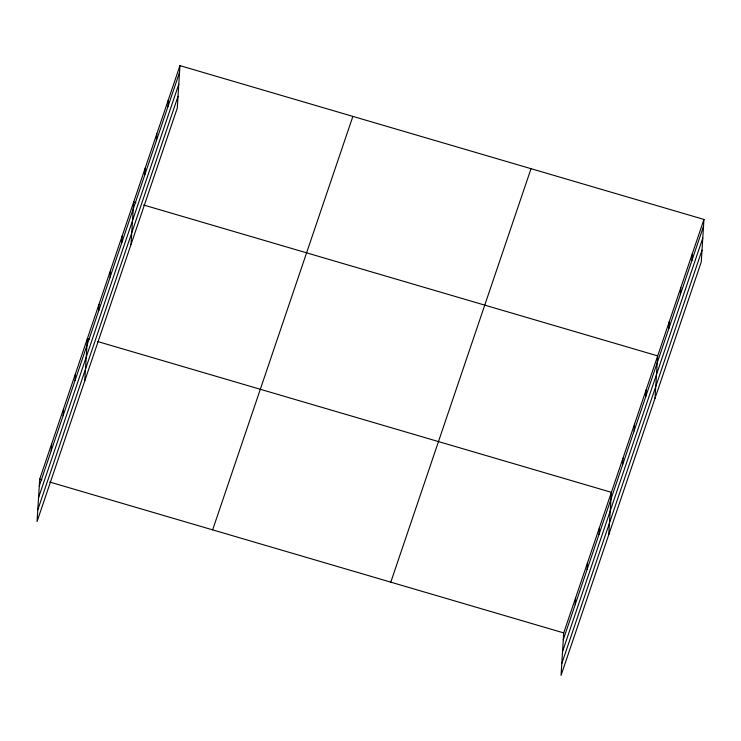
<?xml version="1.0" encoding="UTF-8"?>
<svg xmlns="http://www.w3.org/2000/svg" width="741" height="741" viewBox="0 0 741 741"><rect width="100%" height="100%" fill="white"/><g stroke="black" fill="none" stroke-linecap="round" stroke-linejoin="round"><path stroke-width="1.11" d="M179.952 65.634L39.718 479.103L37.05 521.562L177.284 108.084L179.952 65.634L703.95 219.438L701.282 261.897L561.048 675.366L563.716 632.916L703.95 219.438M51.212 450.806L51.638 443.961M63.133 415.655L63.559 408.819M75.054 380.513L75.48 373.668M84.733 380.976L87.401 338.526L89.615 339.174M98.544 311.257L98.97 304.412M110.113 277.143L110.539 270.298M121.681 243.029L122.108 236.194M131.009 244.53L133.676 202.08L135.899 202.728M144.819 174.811L145.245 167.966M156.388 140.697L156.814 133.852M167.957 106.584L168.383 99.748M575.201 604.61L575.637 597.765M587.122 569.468L587.557 562.623M599.043 534.317L599.478 527.481M608.722 534.789L611.399 492.33L97.377 341.453M622.533 465.061L622.968 458.216M634.101 430.947L634.537 424.111M645.67 396.843L646.106 389.998M654.998 398.343L657.675 355.884L143.652 205.007M668.808 328.615L669.243 321.77M680.377 294.501L680.812 287.665M691.946 260.387L692.381 253.552M39.292 485.948L179.526 72.479M38.551 497.702L178.785 84.224M37.791 509.808L178.025 96.339M212.639 529.861L352.873 116.393M390.794 582.157L531.028 168.679M563.28 639.752L703.524 226.283M562.549 651.506L702.783 238.037M561.78 663.612L702.014 250.143M39.718 479.103L41.941 479.76M49.693 482.039L563.716 632.916"/></g></svg>
